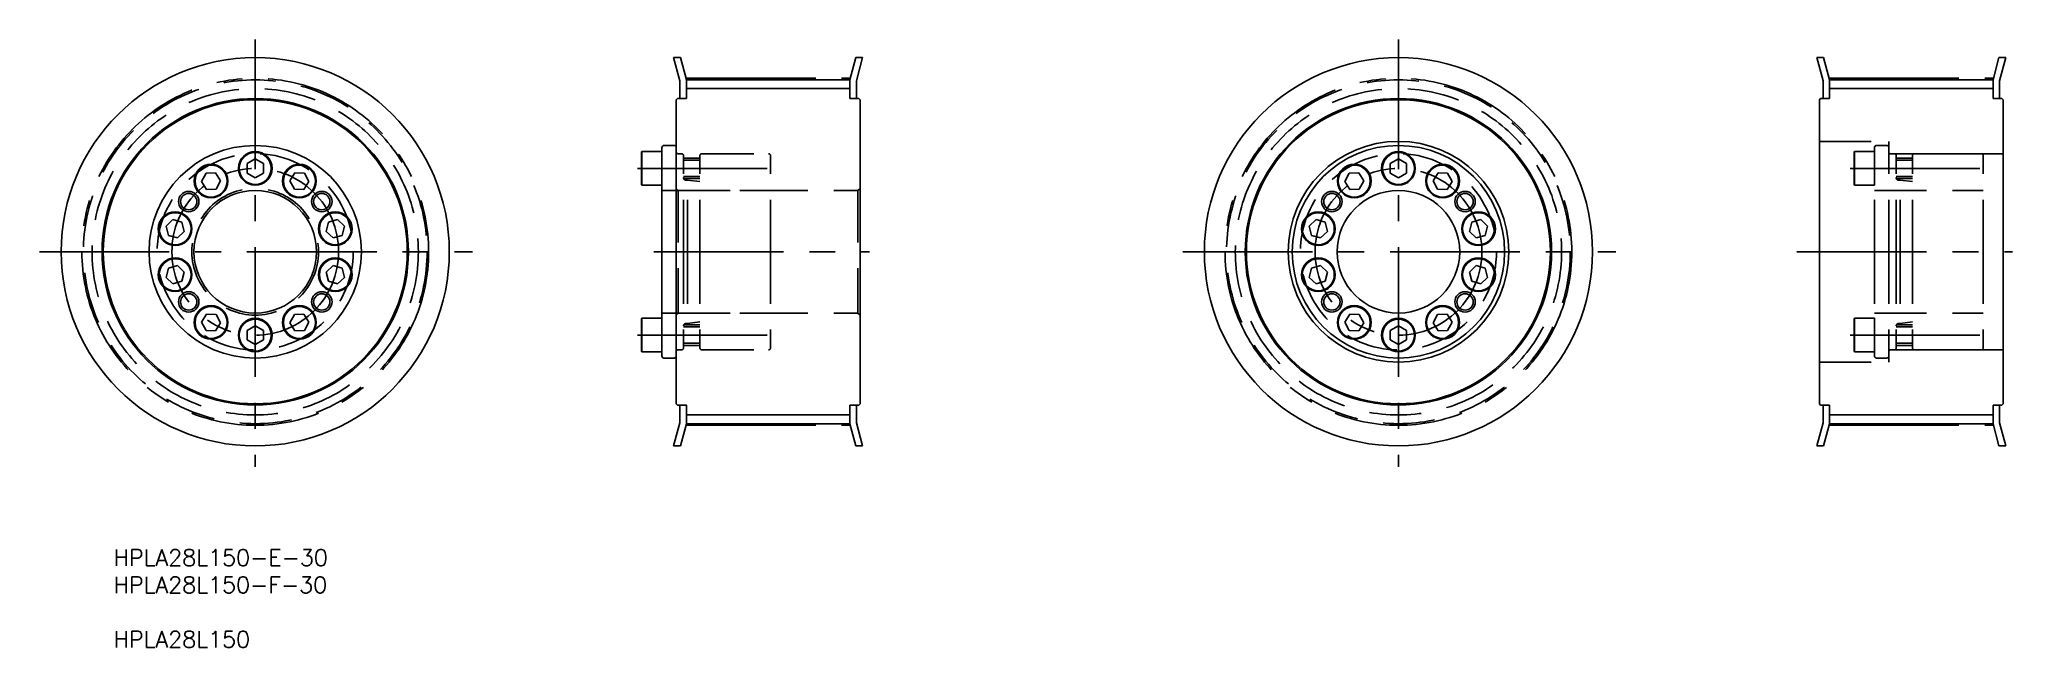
# Model space of a CAD drawing. Extents: x -3 to 480, y 5 to 154.
import ezdxf

# ---------------------------------------------------------------- set-up
doc = ezdxf.new("R2010")
doc.units = 0
doc.linetypes.add('CENTER', pattern=[50.8, 31.75, -6.35, 6.35, -6.35])
doc.linetypes.add('DASHED', pattern=[19.05, 12.7, -6.35])
doc.layers.get('0').update_dxf_attribs({"linetype": 'CONTINUOUS'})
doc.layers.add('CENTER', color=1, linetype='CENTER')
doc.styles.add('MISUMI', font='txt.shx')

# ---------------------------------------------------------------- blocks, each defined once
blk = doc.blocks.new('*U6')
at = {"color": 7, "linetype": 'CONTINUOUS', "style": 'MISUMI'}
for s, p in [('HPLA28L150-E-30', (15.05, 25.31)), ('HPLA28L150-F-30', (15.05, 18.65)), ('HPLA28L150', (15.05, 5.31))]:
    blk.add_text(s, height=4, dxfattribs=at).set_placement(p)

msp = doc.modelspace()

# ---------------------------------------------------------------- linework, layer by layer
at = {"color": 7, "linetype": 'CONTINUOUS'}
for p, q in [((152.14, 149.64), (153.66, 144)), ((152.14, 149.64), (153.8, 149.64)), ((153.8, 149.64), (155.26, 144.21)), ((195.26, 144.21), (196.71, 149.64)), ((196.71, 149.64), (198.37, 149.64)), ((196.86, 144), (198.37, 149.64)), ((431.96, 149.64), (433.47, 144)), ((431.96, 149.64), (433.62, 149.64)), ((433.62, 149.64), (435.07, 144.21)), ((475.07, 144.21), (476.53, 149.64)), ((476.53, 149.64), (478.19, 149.64)), ((476.67, 144), (478.19, 149.64)), ((153.66, 139.64), (153.66, 144)), ((155.26, 144.21), (195.26, 144.21)), ((155.26, 139.64), (155.26, 144.21)), ((195.26, 139.64), (195.26, 144.21)), ((196.86, 139.64), (196.86, 144)), ((433.47, 139.64), (433.47, 144)), ((435.07, 144.21), (475.07, 144.21)), ((435.07, 139.64), (435.07, 144.21)), ((475.07, 139.64), (475.07, 144.21)), ((476.67, 139.64), (476.67, 144)), ((153.06, 139.64), (152.76, 139.34)), ((152.76, 64.94), (152.76, 139.34)), ((153.06, 139.64), (155.26, 139.64)), ((195.26, 139.64), (197.46, 139.64)), ((197.46, 139.64), (197.76, 139.34)), ((197.76, 64.94), (197.76, 139.34)), ((432.87, 139.64), (432.57, 139.34)), ((432.57, 64.94), (432.57, 139.34)), ((432.87, 139.64), (435.07, 139.64)), ((475.07, 139.64), (477.27, 139.64)), ((477.27, 139.64), (477.57, 139.34)), ((477.57, 64.94), (477.57, 139.34)), ((144.26, 126.47), (144.37, 126.67)), ((144.26, 118.62), (144.26, 126.47)), ((144.37, 118.42), (144.37, 126.67)), ((144.37, 126.67), (149.26, 126.67)), ((149.26, 102.14), (149.26, 127.64)), ((149.26, 118.42), (149.26, 126.67)), ((149.76, 128.14), (152.26, 128.14)), ((152.76, 102.14), (152.76, 127.64)), ((37.69, 121.4), (36.61, 119.36)), ((40, 121.48), (37.69, 121.4)), ((41.23, 119.53), (40, 121.48)), ((49.73, 124.85), (47.73, 123.7)), ((47.73, 123.7), (47.73, 121.39)), ((47.73, 121.39), (49.73, 120.24)), ((51.73, 123.7), (49.73, 124.85)), ((49.73, 120.24), (51.73, 121.39)), ((51.73, 121.39), (51.73, 123.7)), ((58.23, 119.53), (59.45, 121.48)), ((59.45, 121.48), (61.76, 121.4)), ((61.76, 121.4), (62.85, 119.36)), ((149.26, 120.04), (149.26, 125.04)), ((317.51, 121.4), (316.43, 119.36)), ((319.82, 121.48), (317.51, 121.4)), ((321.04, 119.53), (319.82, 121.48)), ((329.54, 124.85), (327.54, 123.7)), ((327.54, 123.7), (327.54, 121.39)), ((327.54, 121.39), (329.54, 120.24)), ((331.54, 123.7), (329.54, 124.85)), ((329.54, 120.24), (331.54, 121.39)), ((331.54, 121.39), (331.54, 123.7)), ((338.05, 119.53), (339.27, 121.48)), ((339.27, 121.48), (341.58, 121.4)), ((341.58, 121.4), (342.66, 119.36)), ((36.61, 119.36), (37.83, 117.41)), ((37.83, 117.41), (40.14, 117.49)), ((40.14, 117.49), (41.23, 119.53)), ((59.31, 117.49), (58.23, 119.53)), ((61.62, 117.41), (59.31, 117.49)), ((62.85, 119.36), (61.62, 117.41)), ((144.26, 118.62), (144.37, 118.42)), ((144.37, 118.42), (149.26, 118.42)), ((316.43, 119.36), (317.65, 117.41)), ((317.65, 117.41), (319.96, 117.49)), ((319.96, 117.49), (321.04, 119.53)), ((339.13, 117.49), (338.05, 119.53)), ((341.44, 117.41), (339.13, 117.49)), ((342.66, 119.36), (341.44, 117.41)), ((149.26, 114.89), (149.26, 114.89)), ((29.56, 110.01), (27.9, 108.4)), ((27.9, 108.4), (28.46, 106.16)), ((31.78, 109.37), (29.56, 110.01)), ((30.68, 105.53), (32.34, 107.13)), ((32.34, 107.13), (31.78, 109.37)), ((67.12, 107.13), (67.68, 109.37)), ((68.78, 105.53), (67.12, 107.13)), ((67.68, 109.37), (69.9, 110.01)), ((69.9, 110.01), (71.56, 108.4)), ((71.56, 108.4), (71, 106.16)), ((149.26, 108.52), (149.26, 108.52)), ((309.38, 110.01), (307.71, 108.4)), ((307.71, 108.4), (308.27, 106.16)), ((311.6, 109.37), (309.38, 110.01)), ((310.49, 105.53), (312.15, 107.13)), ((312.15, 107.13), (311.6, 109.37)), ((346.93, 107.13), (347.49, 109.37)), ((348.59, 105.53), (346.93, 107.13)), ((347.49, 109.37), (349.71, 110.01)), ((349.71, 110.01), (351.37, 108.4)), ((351.37, 108.4), (350.81, 106.16)), ((28.46, 106.16), (30.68, 105.53)), ((71, 106.16), (68.78, 105.53)), ((149.26, 102.14), (149.26, 76.64)), ((152.76, 102.14), (152.76, 76.64)), ((308.27, 106.16), (310.49, 105.53)), ((350.81, 106.16), (348.59, 105.53)), ((27.9, 95.88), (28.46, 98.13)), ((28.46, 98.13), (30.68, 98.76)), ((30.68, 98.76), (32.34, 97.16)), ((32.34, 97.16), (31.78, 94.92)), ((68.78, 98.76), (67.12, 97.16)), ((67.12, 97.16), (67.68, 94.92)), ((71, 98.13), (68.78, 98.76)), ((71.56, 95.88), (71, 98.13)), ((307.71, 95.88), (308.27, 98.13)), ((308.27, 98.13), (310.49, 98.76)), ((310.49, 98.76), (312.15, 97.16)), ((312.15, 97.16), (311.6, 94.92)), ((348.59, 98.76), (346.93, 97.16)), ((346.93, 97.16), (347.49, 94.92)), ((350.81, 98.13), (348.59, 98.76)), ((351.37, 95.88), (350.81, 98.13)), ((29.56, 94.28), (27.9, 95.88)), ((31.78, 94.92), (29.56, 94.28)), ((67.68, 94.92), (69.9, 94.28)), ((69.9, 94.28), (71.56, 95.88)), ((309.38, 94.28), (307.71, 95.88)), ((311.6, 94.92), (309.38, 94.28)), ((347.49, 94.92), (349.71, 94.28)), ((349.71, 94.28), (351.37, 95.88)), ((36.61, 84.92), (37.83, 86.88)), ((37.69, 82.89), (36.61, 84.92)), ((40, 82.81), (37.69, 82.89)), ((37.83, 86.88), (40.14, 86.8)), ((41.23, 84.76), (40, 82.81)), ((40.14, 86.8), (41.23, 84.76)), ((47.73, 82.9), (49.73, 84.05)), ((47.73, 80.59), (47.73, 82.9)), ((49.73, 84.05), (51.73, 82.9)), ((51.73, 82.9), (51.73, 80.59)), ((59.31, 86.8), (58.23, 84.76)), ((58.23, 84.76), (59.45, 82.81)), ((61.62, 86.88), (59.31, 86.8)), ((59.45, 82.81), (61.76, 82.89)), ((62.85, 84.92), (61.62, 86.88)), ((61.76, 82.89), (62.85, 84.92)), ((144.26, 85.67), (144.37, 85.87)), ((144.26, 85.67), (144.26, 77.82)), ((144.37, 85.87), (144.37, 77.62)), ((144.37, 85.87), (149.26, 85.87)), ((149.26, 85.87), (149.26, 77.62)), ((149.26, 84.24), (149.26, 79.24)), ((316.43, 84.92), (317.65, 86.88)), ((317.51, 82.89), (316.43, 84.92)), ((319.82, 82.81), (317.51, 82.89)), ((317.65, 86.88), (319.96, 86.8)), ((321.04, 84.76), (319.82, 82.81)), ((319.96, 86.8), (321.04, 84.76)), ((327.54, 82.9), (329.54, 84.05)), ((327.54, 80.59), (327.54, 82.9)), ((329.54, 84.05), (331.54, 82.9)), ((331.54, 82.9), (331.54, 80.59)), ((339.13, 86.8), (338.05, 84.76)), ((338.05, 84.76), (339.27, 82.81)), ((341.44, 86.88), (339.13, 86.8)), ((339.27, 82.81), (341.58, 82.89)), ((342.66, 84.92), (341.44, 86.88)), ((341.58, 82.89), (342.66, 84.92)), ((49.73, 79.44), (47.73, 80.59)), ((51.73, 80.59), (49.73, 79.44)), ((144.26, 77.82), (144.37, 77.62)), ((144.37, 77.62), (149.26, 77.62)), ((329.54, 79.44), (327.54, 80.59)), ((331.54, 80.59), (329.54, 79.44)), ((149.76, 76.14), (152.26, 76.14)), ((153.06, 64.64), (152.76, 64.94)), ((153.06, 64.64), (155.26, 64.64)), ((153.66, 64.64), (153.66, 60.29)), ((155.26, 64.64), (155.26, 60.08)), ((195.26, 64.64), (197.46, 64.64)), ((195.26, 64.64), (195.26, 60.08)), ((196.86, 64.64), (196.86, 60.29)), ((197.46, 64.64), (197.76, 64.94)), ((432.87, 64.64), (432.57, 64.94)), ((432.87, 64.64), (435.07, 64.64)), ((433.47, 64.64), (433.47, 60.29)), ((435.07, 64.64), (435.07, 60.08)), ((475.07, 64.64), (477.27, 64.64)), ((475.07, 64.64), (475.07, 60.08)), ((476.67, 64.64), (476.67, 60.29)), ((477.27, 64.64), (477.57, 64.94)), ((152.14, 54.64), (153.66, 60.29)), ((153.8, 54.64), (155.26, 60.08)), ((155.26, 60.08), (195.26, 60.08)), ((195.26, 60.08), (196.71, 54.64)), ((196.86, 60.29), (198.37, 54.64)), ((431.96, 54.64), (433.47, 60.29)), ((433.62, 54.64), (435.07, 60.08)), ((435.07, 60.08), (475.07, 60.08)), ((475.07, 60.08), (476.53, 54.64)), ((476.67, 60.29), (478.19, 54.64)), ((152.14, 54.64), (153.8, 54.64)), ((196.71, 54.64), (198.37, 54.64)), ((431.96, 54.64), (433.62, 54.64)), ((476.53, 54.64), (478.19, 54.64))]:
    msp.add_line(p, q, dxfattribs=at)
at = {"color": 3, "linetype": 'CONTINUOUS'}
for p, q in [((155.26, 142.08), (195.26, 142.08)), ((435.07, 142.08), (475.07, 142.08)), ((155.26, 62.21), (195.26, 62.21)), ((435.07, 62.21), (475.07, 62.21))]:
    msp.add_line(p, q, dxfattribs=at)
at = {"color": 3, "linetype": 'DASHED'}
for p, q in [((153.17, 126.14), (154.06, 126.14)), ((154.56, 102.14), (154.56, 125.64)), ((158.56, 102.14), (158.56, 125.64)), ((159.06, 126.14), (175.36, 126.14)), ((175.86, 102.14), (175.86, 125.64)), ((432.57, 129.14), (449.57, 129.14)), ((441.07, 126.47), (441.19, 126.67)), ((441.07, 118.62), (441.07, 126.47)), ((441.19, 118.42), (441.19, 126.67)), ((441.19, 126.67), (446.07, 126.67)), ((446.07, 102.14), (446.07, 127.64)), ((446.07, 118.42), (446.07, 126.67)), ((446.57, 128.14), (449.07, 128.14)), ((449.57, 126.14), (449.57, 129.14)), ((449.57, 102.14), (449.57, 127.64)), ((449.57, 126.14), (477.57, 126.14)), ((449.98, 126.14), (450.87, 126.14)), ((451.37, 102.14), (451.37, 125.64)), ((455.37, 102.14), (455.37, 125.64)), ((455.87, 126.14), (472.17, 126.14)), ((472.67, 102.14), (472.67, 125.64)), ((158.56, 125.04), (154.56, 125.04)), ((158.56, 124.54), (154.56, 124.54)), ((446.07, 120.04), (446.07, 125.04)), ((455.37, 125.04), (451.37, 125.04)), ((455.37, 124.54), (451.37, 124.54)), ((149.26, 117.14), (175.86, 117.14)), ((152.76, 117.64), (153.26, 117.14)), ((153.26, 117.14), (153.26, 87.14)), ((153.26, 117.14), (197.26, 117.14)), ((158.56, 120.54), (154.56, 120.54)), ((158.56, 120.04), (154.56, 120.04)), ((155.16, 119.67), (155.56, 119.67)), ((155.56, 102.14), (155.56, 119.67)), ((155.56, 119.67), (158.56, 119.33)), ((197.76, 117.64), (197.26, 117.14)), ((197.26, 117.14), (197.26, 87.14)), ((441.07, 118.62), (441.19, 118.42)), ((441.19, 118.42), (446.07, 118.42)), ((446.07, 117.14), (472.67, 117.14)), ((455.37, 120.54), (451.37, 120.54)), ((455.37, 120.04), (451.37, 120.04)), ((451.97, 119.67), (452.37, 119.67)), ((452.37, 102.14), (452.37, 119.67)), ((452.37, 119.67), (455.37, 119.33)), ((446.07, 114.89), (446.07, 114.89)), ((446.07, 108.52), (446.07, 108.52)), ((154.56, 102.14), (154.56, 78.64)), ((155.56, 102.14), (155.56, 84.62)), ((158.56, 102.14), (158.56, 78.64)), ((175.86, 102.14), (175.86, 78.64)), ((446.07, 102.14), (446.07, 76.64)), ((449.57, 102.14), (449.57, 76.64)), ((451.37, 102.14), (451.37, 78.64)), ((452.37, 102.14), (452.37, 84.62)), ((455.37, 102.14), (455.37, 78.64)), ((472.67, 102.14), (472.67, 78.64)), ((149.26, 87.14), (175.86, 87.14)), ((152.76, 86.64), (153.26, 87.14)), ((153.26, 87.14), (197.26, 87.14)), ((197.76, 86.64), (197.26, 87.14)), ((446.07, 87.14), (472.67, 87.14)), ((158.56, 84.24), (154.56, 84.24)), ((158.56, 83.74), (154.56, 83.74)), ((155.16, 84.62), (155.56, 84.62)), ((155.56, 84.62), (158.56, 84.96)), ((441.07, 85.67), (441.19, 85.87)), ((441.07, 85.67), (441.07, 77.82)), ((441.19, 85.87), (441.19, 77.62)), ((441.19, 85.87), (446.07, 85.87)), ((446.07, 85.87), (446.07, 77.62)), ((446.07, 84.24), (446.07, 79.24)), ((455.37, 84.24), (451.37, 84.24)), ((455.37, 83.74), (451.37, 83.74)), ((451.97, 84.62), (452.37, 84.62)), ((452.37, 84.62), (455.37, 84.96)), ((153.17, 78.14), (154.06, 78.14)), ((158.56, 79.74), (154.56, 79.74)), ((158.56, 79.24), (154.56, 79.24)), ((159.06, 78.14), (175.36, 78.14)), ((441.07, 77.82), (441.19, 77.62)), ((441.19, 77.62), (446.07, 77.62)), ((449.57, 78.14), (449.57, 75.14)), ((449.57, 78.14), (477.57, 78.14)), ((449.98, 78.14), (450.87, 78.14)), ((455.37, 79.74), (451.37, 79.74)), ((455.37, 79.24), (451.37, 79.24)), ((455.87, 78.14), (472.17, 78.14)), ((432.57, 75.14), (449.57, 75.14)), ((446.57, 76.14), (449.07, 76.14))]:
    msp.add_line(p, q, dxfattribs=at)
at = {"color": 7, "linetype": 'CONTINUOUS'}
for centre, radius in [((49.73, 102.14), 47.5), ((329.54, 102.14), 47.5), ((49.73, 102.14), 37.5), ((49.73, 102.14), 37.2), ((329.54, 102.14), 37.5), ((329.54, 102.14), 37.2), ((49.73, 102.14), 26), ((49.73, 122.54), 4.12), ((49.73, 122.54), 3.92), ((329.54, 102.14), 27), ((329.54, 102.14), 26), ((329.54, 122.54), 4.12), ((329.54, 122.54), 3.92), ((38.92, 119.44), 4.12), ((38.92, 119.44), 3.92), ((60.54, 119.44), 4.12), ((60.54, 119.44), 3.92), ((318.73, 119.44), 4.12), ((318.73, 119.44), 3.92), ((340.35, 119.44), 4.12), ((340.35, 119.44), 3.92), ((33.44, 114.42), 2), ((49.73, 102.14), 15), ((66.02, 114.42), 2), ((313.25, 114.42), 2.5), ((313.25, 114.42), 2), ((329.54, 102.14), 15), ((345.84, 114.42), 2.5), ((345.84, 114.42), 2), ((30.12, 107.77), 4.12), ((30.12, 107.77), 3.92), ((69.34, 107.77), 4.12), ((69.34, 107.77), 3.92), ((309.93, 107.77), 4.12), ((309.93, 107.77), 3.92), ((349.15, 107.77), 4.12), ((349.15, 107.77), 3.92), ((30.12, 96.52), 4.12), ((30.12, 96.52), 3.92), ((69.34, 96.52), 4.12), ((69.34, 96.52), 3.92), ((309.93, 96.52), 4.12), ((309.93, 96.52), 3.92), ((349.15, 96.52), 4.12), ((349.15, 96.52), 3.92), ((33.44, 89.87), 2), ((66.02, 89.87), 2), ((313.25, 89.87), 2.5), ((313.25, 89.87), 2), ((345.84, 89.87), 2.5), ((345.84, 89.87), 2), ((38.92, 84.84), 4.12), ((38.92, 84.84), 3.92), ((60.54, 84.84), 4.12), ((60.54, 84.84), 3.92), ((318.73, 84.84), 4.12), ((318.73, 84.84), 3.92), ((340.35, 84.84), 4.12), ((340.35, 84.84), 3.92), ((49.73, 81.74), 4.12), ((49.73, 81.74), 3.92), ((329.54, 81.74), 4.12), ((329.54, 81.74), 3.92)]:
    msp.add_circle(centre, radius, dxfattribs=at)
at = {"color": 3, "linetype": 'DASHED'}
for centre, radius in [((49.73, 102.14), 42.06), ((49.73, 102.14), 39.93), ((329.54, 102.14), 42.06), ((329.54, 102.14), 39.93), ((49.73, 102.14), 24), ((329.54, 102.14), 24), ((49.73, 102.14), 15.5)]:
    msp.add_circle(centre, radius, dxfattribs=at)
at = {"color": 3}
for centre in [(33.44, 114.42), (66.02, 114.42), (33.44, 89.87), (66.02, 89.87)]:
    msp.add_circle(centre, 2.5, dxfattribs=at)
at = {"color": 7, "linetype": 'CONTINUOUS'}
for centre, start, end in [((149.76, 127.64), 90, 180.0009), ((152.26, 127.64), 0, 90), ((149.76, 76.64), 179.9991, 270), ((152.26, 76.64), 270, 0)]:
    msp.add_arc(centre, 0.5, start, end, dxfattribs=at)
at = {"color": 3, "linetype": 'DASHED'}
for centre, radius, start, end in [((153.17, 126.55), 0.41, 180, 270), ((154.06, 125.64), 0.5, 0, 90), ((159.06, 125.64), 0.5, 90, 180), ((175.36, 125.64), 0.5, 0, 90), ((446.57, 127.64), 0.5, 90, 180.0009), ((449.07, 127.64), 0.5, 0, 90), ((449.98, 126.55), 0.41, 180, 270), ((450.87, 125.64), 0.5, 0, 90), ((455.87, 125.64), 0.5, 90, 180), ((472.17, 125.64), 0.5, 0, 90), ((155.16, 120.27), 0.6, 180, 270), ((451.97, 120.27), 0.6, 180, 270), ((155.16, 84.02), 0.6, 90, 180), ((451.97, 84.02), 0.6, 90, 180), ((153.17, 77.73), 0.41, 90, 180), ((154.06, 78.64), 0.5, 270, 0), ((159.06, 78.64), 0.5, 180, 270), ((175.36, 78.64), 0.5, 270, 0), ((449.98, 77.73), 0.41, 90, 180), ((450.87, 78.64), 0.5, 270, 0), ((455.87, 78.64), 0.5, 180, 270), ((472.17, 78.64), 0.5, 270, 0), ((446.57, 76.64), 0.5, 179.9991, 270), ((449.07, 76.64), 0.5, 270, 0)]:
    msp.add_arc(centre, radius, start, end, dxfattribs=at)
at = {"layer": 'CENTER', "color": 1, "linetype": 'CENTER'}
for p, q in [((49.73, 154.08), (49.73, 49.51)), ((329.54, 154.08), (329.54, 49.51)), ((155.16, 144.59), (195.36, 144.59)), ((434.97, 144.59), (475.17, 144.59)), ((143.26, 122.54), (176.86, 122.54)), ((440.07, 122.54), (473.67, 122.54)), ((-3.09, 102.14), (102.93, 102.14)), ((147.26, 102.14), (200.04, 102.14)), ((276.73, 102.14), (382.75, 102.14)), ((427.07, 102.14), (479.85, 102.14)), ((143.26, 81.74), (176.86, 81.74)), ((440.07, 81.74), (473.67, 81.74)), ((155.16, 59.7), (195.36, 59.7)), ((434.97, 59.7), (475.17, 59.7))]:
    msp.add_line(p, q, dxfattribs=at)
for centre, radius in [((49.73, 102.14), 42.44), ((329.54, 102.14), 42.44), ((49.73, 102.14), 20.4), ((329.54, 102.14), 20.4)]:
    msp.add_circle(centre, radius, dxfattribs=at)

# ---------------------------------------------------------------- block references
at = {"color": 7, "linetype": 'CONTINUOUS'}
msp.add_blockref('*U6', (0, 0), dxfattribs=at)

doc.saveas('drawing.dxf')
